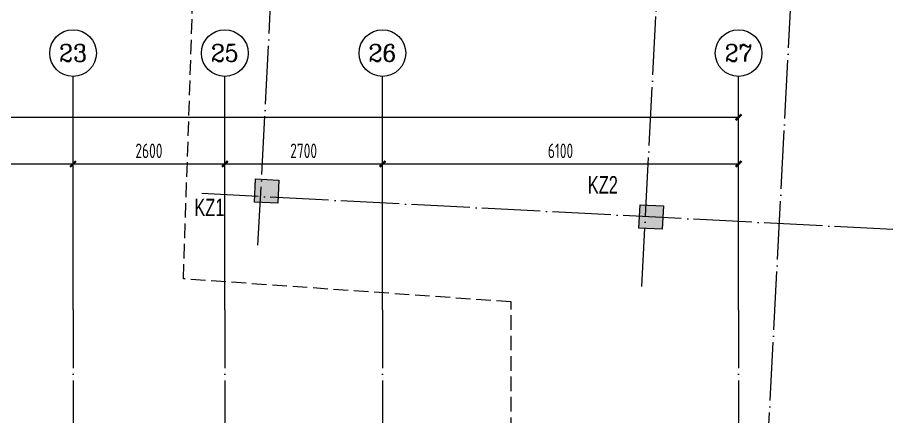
# Model space of a CAD drawing. Extents: x 5874492 to 7194610, y -939842 to -279257.
# Drawn here: x 6322492 to 6337414, y -588109 to -581269 of the extents above; entities that cross this region are included whole.
import ezdxf
from ezdxf.enums import TextEntityAlignment as Align

# ---------------------------------------------------------------- set-up
doc = ezdxf.new("R2010")
doc.units = 0
doc.header["$LTSCALE"] = 1000
doc.linetypes.add('DASH', pattern=[0.35, 0.25, -0.1])
doc.linetypes.add('DOTE', pattern=[2.42, 2, -0.2, 0.02, -0.2])
for name, color, linetype, lineweight in [('A-标注-轴号', 3, 'Continuous', 15), ('A-标注-轴号文字', 7, 'Continuous', 15), ('A-轴线-塔楼', 1, 'DOTE', 9), ('S-墙柱-COLU', 50, 'Continuous', 20), ('S-墙柱-HATCH', 251, 'Continuous', 20), ('S-板-BEAM-CON', 2, 'Continuous', 20), ('S-轴网-轴号', 3, 'Continuous', 20), ('S-轴网-轴线', 1, 'DOTE', 9), ('S-通用-TEXT', 7, 'Continuous', 20)]:
    doc.layers.add(name, color=color, linetype=linetype, lineweight=lineweight)
doc.styles.add('_TCH_AXIS', font='COMPLEX.shx', dxfattribs={"bigfont": 'hztxt.shx'})
doc.styles.add('BW_Dim', font='Bweng.shx', dxfattribs={"width": 0.7, "bigfont": 'hztxt.shx'})
doc.styles.add('COMPLEX', font='COMPLEX')
doc.styles.add('TSSD_REIN_T3', font='tssdeng.shx', dxfattribs={"width": 0.7, "bigfont": 'hztxt.shx'})
doc.dimstyles.new('_TCH_ARCH&&100', dxfattribs={"dimtxt": 250, "dimasz": 100, "dimexe": 100, "dimexo": 100, "dimgap": 100, "dimtad": 1, "dimdec": 0, "dimzin": 0, "dimdsep": 46, "dimtxsty": 'TSSD_REIN_T3', "dimblk": 'ARCHTICK', "dimcen": 0.09, "dimclrt": 7, "dimazin": 2, "dimtfac": 1, "dimtdec": 0, "dimtix": 1, "dimtmove": 2, "dimatfit": 3, "dimfxl": 0, "dimtolj": 1, "dimtzin": 0, "dimarcsym": 0})

# ---------------------------------------------------------------- blocks, each defined once
blk = doc.blocks.new('_AXISO')
blk.add_circle((0, 0), 0.5)
at = {"layer": 'S-轴网-轴号', "style": 'COMPLEX', "width": 1.041667}
blk.add_attdef('A', text='', height=0.56, dxfattribs=at).set_placement((-0.25, -0.28), (0.25, -0.28), align=Align.FIT)
blk = doc.blocks.new('_ArchTick')
at = {"color": 0, "linetype": 'ByBlock', "const_width": 0.4}
blk.add_lwpolyline([(-0.5, -0.5), (0.5, 0.5)], dxfattribs=at)
blk = doc.blocks.new('*D2415')
at = {"layer": 'A-标注-轴号', "color": 0, "lineweight": -2, "transparency": 16777216}
for p, q in [((0, 18540), (0, 21840)), ((47200, 18540), (47200, 21840)), ((0, 21740), (47200, 21740))]:
    blk.add_line(p, q, dxfattribs=at)
at = {"layer": 'Defpoints', "color": 0, "transparency": 16777216}
for p in [(47200, 21740), (0, 18440), (47200, 18440)]:
    blk.add_point(p, dxfattribs=at)
at = {"layer": 'A-标注-轴号', "color": 0, "lineweight": -2, "transparency": 16777216, "xscale": 100, "yscale": 100, "zscale": 100, "rotation": 180}
blk.add_blockref('_ArchTick', (0, 21740), dxfattribs=at)
at = {"layer": 'A-标注-轴号', "color": 0, "lineweight": -2, "transparency": 16777216, "xscale": 100, "yscale": 100, "zscale": 100}
blk.add_blockref('_ArchTick', (47200, 21740), dxfattribs=at)
at = {"layer": 'A-标注-轴号', "color": 7, "transparency": 16777216, "insert": (23600, 21965), "char_height": 250, "attachment_point": 5, "style": 'TSSD_REIN_T3'}
blk.add_mtext('\\A1;47200', dxfattribs=at)
blk = doc.blocks.new('*D2452')
at = {"layer": 'A-标注-轴号', "color": 0, "lineweight": -2, "transparency": 16777216}
for p, q in [((33100, 18540), (33100, 21040)), ((35800, 18540), (35800, 21040)), ((33100, 20940), (35800, 20940))]:
    blk.add_line(p, q, dxfattribs=at)
at = {"layer": 'Defpoints', "color": 0, "transparency": 16777216}
for p in [(35800, 20940), (33100, 18440), (35800, 18440)]:
    blk.add_point(p, dxfattribs=at)
at = {"layer": 'A-标注-轴号', "color": 0, "lineweight": -2, "transparency": 16777216, "xscale": 100, "yscale": 100, "zscale": 100, "rotation": 180}
blk.add_blockref('_ArchTick', (33100, 20940), dxfattribs=at)
at = {"layer": 'A-标注-轴号', "color": 0, "lineweight": -2, "transparency": 16777216, "xscale": 100, "yscale": 100, "zscale": 100}
blk.add_blockref('_ArchTick', (35800, 20940), dxfattribs=at)
at = {"layer": 'A-标注-轴号', "color": 7, "transparency": 16777216, "insert": (34450, 21165), "char_height": 250, "attachment_point": 5, "style": 'TSSD_REIN_T3'}
blk.add_mtext('\\A1;2700', dxfattribs=at)
blk = doc.blocks.new('*D2453')
at = {"layer": 'A-标注-轴号', "color": 0, "lineweight": -2, "transparency": 16777216}
for p, q in [((35800, 18540), (35800, 21040)), ((38400, 18540), (38400, 21040)), ((35800, 20940), (38400, 20940))]:
    blk.add_line(p, q, dxfattribs=at)
at = {"layer": 'Defpoints', "color": 0, "transparency": 16777216}
for p in [(38400, 20940), (35800, 18440), (38400, 18440)]:
    blk.add_point(p, dxfattribs=at)
at = {"layer": 'A-标注-轴号', "color": 0, "lineweight": -2, "transparency": 16777216, "xscale": 100, "yscale": 100, "zscale": 100, "rotation": 180}
blk.add_blockref('_ArchTick', (35800, 20940), dxfattribs=at)
at = {"layer": 'A-标注-轴号', "color": 0, "lineweight": -2, "transparency": 16777216, "xscale": 100, "yscale": 100, "zscale": 100}
blk.add_blockref('_ArchTick', (38400, 20940), dxfattribs=at)
at = {"layer": 'A-标注-轴号', "color": 7, "transparency": 16777216, "insert": (37100, 21165), "char_height": 250, "attachment_point": 5, "style": 'TSSD_REIN_T3'}
blk.add_mtext('\\A1;2600', dxfattribs=at)
blk = doc.blocks.new('*D2454')
at = {"layer": 'A-标注-轴号', "color": 0, "lineweight": -2, "transparency": 16777216}
for p, q in [((38400, 18540), (38400, 21040)), ((41100, 18540), (41100, 21040)), ((38400, 20940), (41100, 20940))]:
    blk.add_line(p, q, dxfattribs=at)
at = {"layer": 'Defpoints', "color": 0, "transparency": 16777216}
for p in [(41100, 20940), (38400, 18440), (41100, 18440)]:
    blk.add_point(p, dxfattribs=at)
at = {"layer": 'A-标注-轴号', "color": 0, "lineweight": -2, "transparency": 16777216, "xscale": 100, "yscale": 100, "zscale": 100, "rotation": 180}
blk.add_blockref('_ArchTick', (38400, 20940), dxfattribs=at)
at = {"layer": 'A-标注-轴号', "color": 0, "lineweight": -2, "transparency": 16777216, "xscale": 100, "yscale": 100, "zscale": 100}
blk.add_blockref('_ArchTick', (41100, 20940), dxfattribs=at)
at = {"layer": 'A-标注-轴号', "color": 7, "transparency": 16777216, "insert": (39750, 21165), "char_height": 250, "attachment_point": 5, "style": 'TSSD_REIN_T3'}
blk.add_mtext('\\A1;2700', dxfattribs=at)
blk = doc.blocks.new('*D2455')
at = {"layer": 'A-标注-轴号', "color": 0, "lineweight": -2, "transparency": 16777216}
for p, q in [((41100, 18540), (41100, 21040)), ((47200, 18540), (47200, 21040)), ((41100, 20940), (47200, 20940))]:
    blk.add_line(p, q, dxfattribs=at)
at = {"layer": 'Defpoints', "color": 0, "transparency": 16777216}
for p in [(47200, 20940), (41100, 18440), (47200, 18440)]:
    blk.add_point(p, dxfattribs=at)
at = {"layer": 'A-标注-轴号', "color": 0, "lineweight": -2, "transparency": 16777216, "xscale": 100, "yscale": 100, "zscale": 100, "rotation": 180}
blk.add_blockref('_ArchTick', (41100, 20940), dxfattribs=at)
at = {"layer": 'A-标注-轴号', "color": 0, "lineweight": -2, "transparency": 16777216, "xscale": 100, "yscale": 100, "zscale": 100}
blk.add_blockref('_ArchTick', (47200, 20940), dxfattribs=at)
at = {"layer": 'A-标注-轴号', "color": 7, "transparency": 16777216, "insert": (44150, 21165), "char_height": 250, "attachment_point": 5, "style": 'TSSD_REIN_T3'}
blk.add_mtext('\\A1;6100', dxfattribs=at)
blk = doc.blocks.new('A$C3FF375C5')
at = {"layer": 'A-标注-轴号'}
for p, q in [((35799.9, 18440.3), (35799.9, 22440.3)), ((38399.9, 18440.3), (38399.9, 22440.3)), ((41099.9, 18440.3), (41099.9, 22440.3)), ((47199.9, 18440.3), (47199.9, 22440.3))]:
    blk.add_line(p, q, dxfattribs=at)
at = {"layer": 'A-轴线-塔楼', "ltscale": 0.5}
for p, q in [((38968.1, 19549.6), (39571.9, 31094.6)), ((45540.1, 18841.5), (46162.9, 30749.9)), ((47614.7, 14471.4), (48459.8, 30629.8)), ((55886.2, 19498.2), (38006.4, 20433.3))]:
    blk.add_line(p, q, dxfattribs=at)
at = {"layer": 'A-轴线-塔楼', "linetype": 'DOTE', "ltscale": 0.5}
for p, q in [((35800, 18440.3), (35800, 11400)), ((38400, 18440.3), (38400, 9840.2)), ((41100, 18440.3), (41100, -8548.9)), ((47200, 18440.3), (47200, -8548.9))]:
    blk.add_line(p, q, dxfattribs=at)
at = {"layer": 'A-标注-轴号'}
ref = blk.add_blockref('_AXISO', (35799.9, 22840.3), dxfattribs=dict(at, xscale=800, yscale=800, zscale=800))
ref.add_attrib('A', '23', dxfattribs={"layer": 'A-标注-轴号文字', "ltscale": 0.2, "height": 294.28, "style": '_TCH_AXIS'}).set_placement((35561.6, 22693.1), (36038.1, 22693.1), align=Align.FIT)
ref = blk.add_blockref('_AXISO', (38399.9, 22840.3), dxfattribs=dict(at, xscale=800, yscale=800, zscale=800))
ref.add_attrib('A', '25', dxfattribs={"layer": 'A-标注-轴号文字', "ltscale": 0.2, "height": 294.28, "style": '_TCH_AXIS'}).set_placement((38161.6, 22693.1), (38638.1, 22693.1), align=Align.FIT)
ref = blk.add_blockref('_AXISO', (41099.9, 22840.3), dxfattribs=dict(at, xscale=800, yscale=800, zscale=800))
ref.add_attrib('A', '26', dxfattribs={"layer": 'A-标注-轴号文字', "ltscale": 0.2, "height": 294.28, "style": '_TCH_AXIS'}).set_placement((40861.6, 22693.1), (41338.1, 22693.1), align=Align.FIT)
ref = blk.add_blockref('_AXISO', (47199.9, 22840.3), dxfattribs=dict(at, xscale=800, yscale=800, zscale=800))
ref.add_attrib('A', '27', dxfattribs={"layer": 'A-标注-轴号文字', "ltscale": 0.2, "height": 294.28, "style": '_TCH_AXIS'}).set_placement((46961.6, 22693.1), (47438.1, 22693.1), align=Align.FIT)
for p1, p2, distance, picture, middle in [((0, 18440.3), (47199.9, 18440.3), 3300, '*D2415', (23599.9, 21965.3)), ((33099.8, 18440.3), (35799.9, 18440.3), 2500, '*D2452', (34449.9, 21165.3)), ((35799.9, 18440.3), (38399.9, 18440.3), 2500, '*D2453', (37099.9, 21165.3)), ((38399.9, 18440.3), (41099.9, 18440.3), 2500, '*D2454', (39749.9, 21165.3)), ((41099.9, 18440.3), (47199.9, 18440.3), 2500, '*D2455', (44149.9, 21165.3))]:
    dim = blk.add_aligned_dim(p1=p1, p2=p2, distance=distance, dimstyle='_TCH_ARCH&&100', dxfattribs=at)
    dim.commit()
    dim.dimension.update_dxf_attribs({"geometry": picture, "text_midpoint": middle})

msp = doc.modelspace()

# ---------------------------------------------------------------- hatches: boundary and pattern name
at = {"layer": 'S-墙柱-HATCH', "ltscale": 0.2}
h = msp.add_hatch(color=256, dxfattribs=at)
h.dxf.hatch_style = 1
h.paths.add_polyline_path([(6326950.5, -584454.7), (6326971.4, -584055.3), (6326572, -584034.3), (6326551, -584433.8)])
h = msp.add_hatch(color=256, dxfattribs=at)
h.dxf.hatch_style = 1
h.paths.add_polyline_path([(6333536.2, -584899.4), (6333557.1, -584500), (6333157.7, -584479), (6333136.8, -584878.5)])

# ---------------------------------------------------------------- linework, layer by layer
at = {"layer": 'S-墙柱-COLU'}
for points in [[(6326572, -584034.3), (6326971.4, -584055.3), (6326950.5, -584454.7), (6326551, -584433.8)], [(6333157.7, -584479), (6333557.1, -584500), (6333536.2, -584899.4), (6333136.8, -584878.5)]]:
    msp.add_lwpolyline(points, close=True, dxfattribs=at)
at = {"layer": 'S-板-BEAM-CON', "linetype": 'DASH'}
msp.add_lwpolyline([(6327924.5, -607158), (6327924.5, -607363.9), (6327924.5, -596072.8), (6330948.9, -596072.8), (6330948.9, -586144.4), (6325335.5, -585748.9), (6325747.5, -573419.4), (6342927.6, -574345.3), (6340936.4, -610898), (6327828.1, -610296)], close=True, dxfattribs=at)

# ---------------------------------------------------------------- block references
at = {"layer": 'S-轴网-轴线', "ltscale": 0.2}
msp.add_blockref('A$C3FF375C5', (6287644.5, -604719.9), dxfattribs=at)

# ---------------------------------------------------------------- texts
at = {"layer": 'S-通用-TEXT', "color": 3, "style": 'BW_Dim', "width": 0.7}
for s, p in [('KZ2', (6332262, -583988.3)), ('KZ1', (6325522.5, -584374.4))]:
    msp.add_text(s, height=300, dxfattribs=at).set_placement(p, align=Align.TOP_LEFT)

doc.saveas('drawing.dxf')
